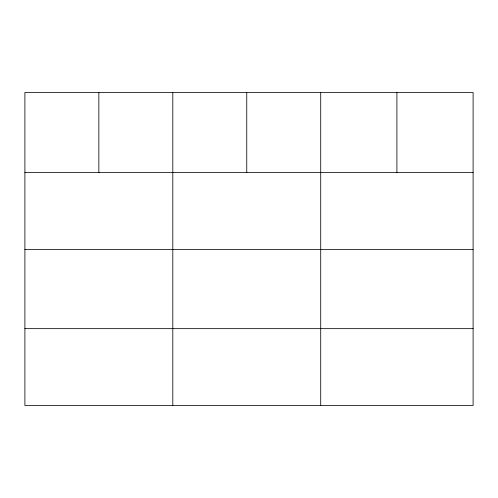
<?xml version="1.0" encoding="UTF-8"?>
<svg xmlns="http://www.w3.org/2000/svg" width="498" height="498" viewBox="0 0 498 498"><rect width="100%" height="100%" fill="white"/><g stroke="black" fill="none" stroke-linecap="round" stroke-linejoin="round"><path stroke-width="0.75" d="M473.1 249.473L473.1 92.497L24.9 92.497L24.9 405.503L473.1 405.503L473.1 249.473L24.9 249.473M24.9 172.619L473.1 172.619M24.9 328.649L473.1 328.649M396.906 92.497L396.906 172.619M320.712 92.497L320.712 405.503M246.759 92.497L246.759 172.619M172.806 92.497L172.806 405.503M98.853 92.497L98.853 172.619"/></g></svg>
